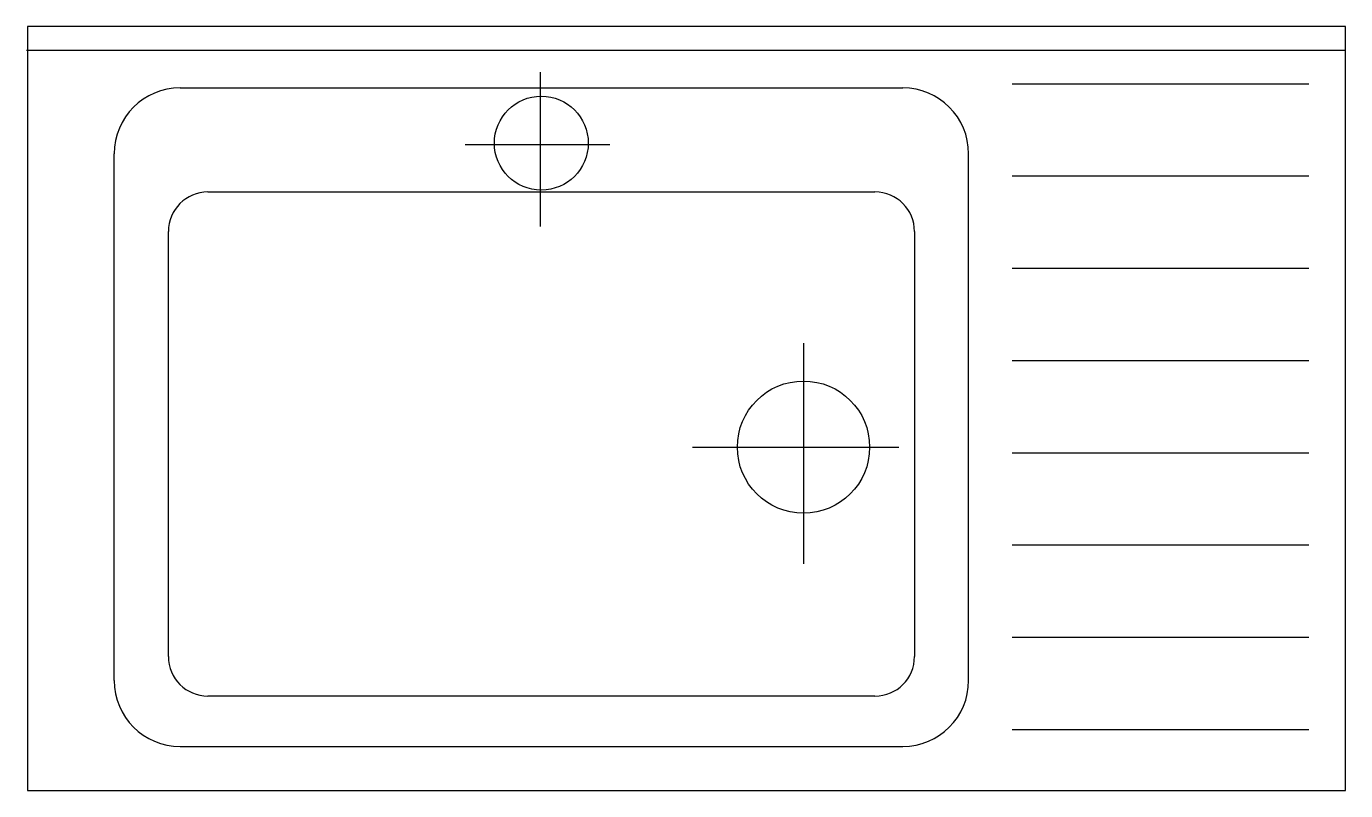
# Model space of a CAD drawing. Extents: x -1 to 1044, y 0 to 606.
import ezdxf

# ---------------------------------------------------------------- set-up
doc = ezdxf.new("R2010")
doc.units = 0
doc.header["$LTSCALE"] = 50
doc.header["$MEASUREMENT"] = 0
doc.layers.get('0').update_dxf_attribs({"linetype": 'CONTINUOUS'})

msp = doc.modelspace()

# ---------------------------------------------------------------- linework, layer by layer
for p, q in [((0, 605.6), (0, 0)), ((1044.2, 605.6), (0, 605.6)), ((1044.2, 0), (1044.2, 605.6)), ((-0.8, 586.8), (1043.4, 586.8)), ((406.2, 569.4), (406.2, 447)), ((121, 556.9), (693.4, 556.9)), ((780.1, 560.2), (1015.2, 560.2)), ((68.8, 87.2), (68.8, 504.7)), ((346.9, 511.9), (461.4, 511.9)), ((745.6, 87.2), (745.6, 504.7)), ((780.1, 487.1), (1015.2, 487.1)), ((143, 474.5), (671.4, 474.5)), ((111.7, 106.2), (111.7, 443.1)), ((702.7, 443.1), (702.7, 106.2)), ((780.1, 414), (1015.2, 414)), ((614.8, 354.6), (614.8, 179.8)), ((780.1, 340.9), (1015.2, 340.9)), ((526.8, 272.2), (690.4, 272.2)), ((780.1, 267.8), (1015.2, 267.8)), ((780.1, 194.7), (1015.2, 194.7)), ((780.1, 121.6), (1015.2, 121.6)), ((671.4, 74.9), (143, 74.9)), ((780.1, 48.5), (1015.2, 48.5)), ((121, 35), (693.4, 35)), ((0, 0), (1044.2, 0)), ((1044.2, 0), (1044.2, 0)), ((1044.2, 0), (1044.2, 0))]:
    msp.add_line(p, q)
for centre, radius in [((407.1, 513.1), 37.2), ((614.8, 272.2), 52.4)]:
    msp.add_circle(centre, radius)
for centre, radius, start, end in [((121, 504.7), 52.2, 90, 180), ((693.4, 504.7), 52.2, 0, 90), ((143, 443.1), 31.3, 90, 180), ((671.4, 443.1), 31.3, 0, 90), ((143, 106.2), 31.3, 180, 270), ((671.4, 106.2), 31.3, 270, 0), ((121, 87.2), 52.2, 180, 270), ((693.4, 87.2), 52.2, 270, 0)]:
    msp.add_arc(centre, radius, start, end)

doc.saveas('drawing.dxf')
